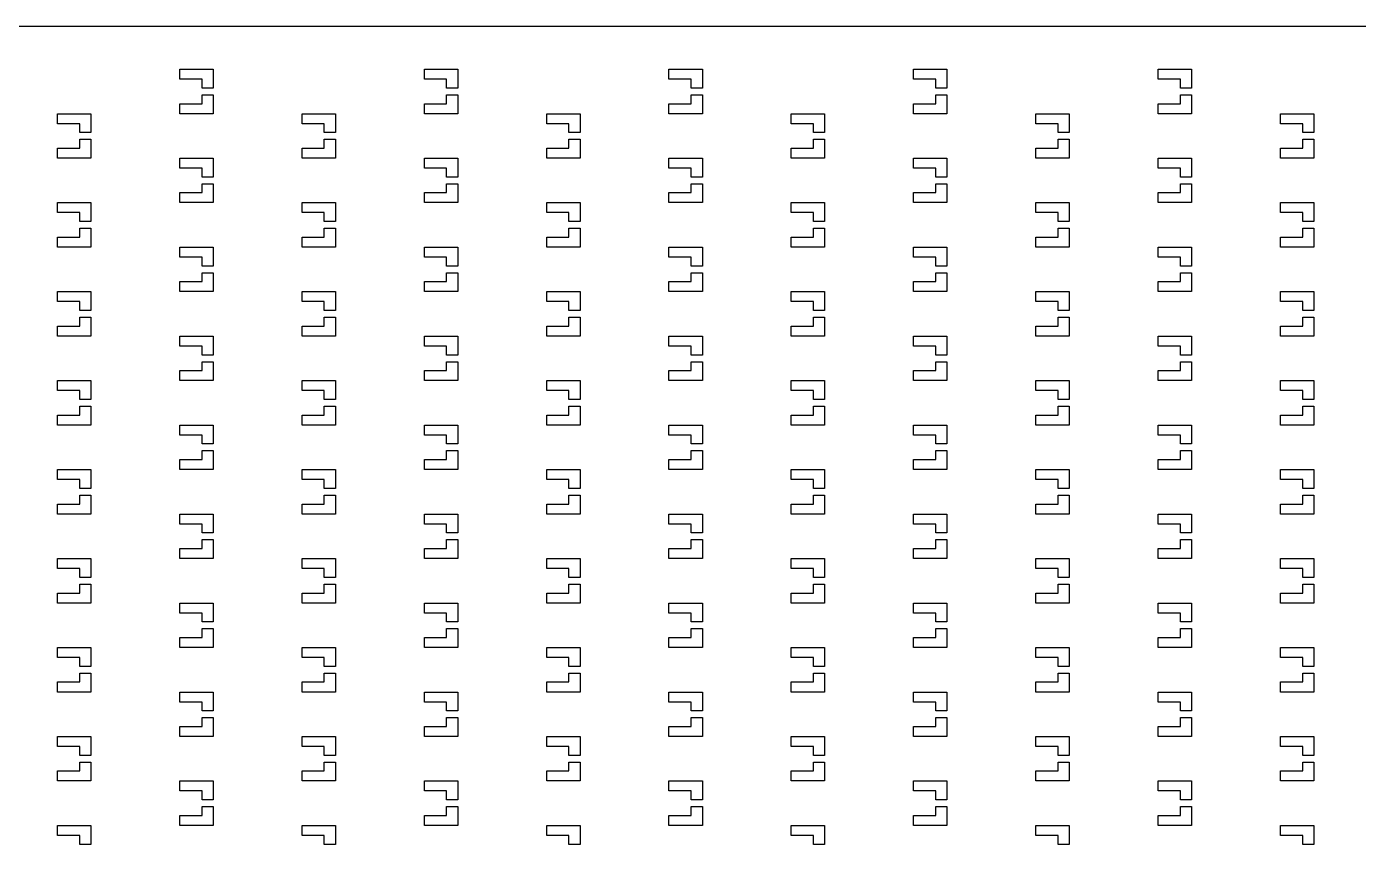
# Model space of a CAD drawing. Header units: millimetres. Extents: x 2102 to 86502, y 1818 to 64568.
# Drawn here: x 26450 to 27049, y 22275 to 22643 of the extents above; entities that cross this region are included whole.
import ezdxf

# ---------------------------------------------------------------- set-up
doc = ezdxf.new("R2010")
doc.units = ezdxf.units.MM
doc.layers.add('Layer-2', color=3, linetype='Continuous')

msp = doc.modelspace()

# ---------------------------------------------------------------- linework, layer by layer
at = {"layer": 'Layer-2'}
for p, q in [((30062.45, 22643.01), (23432.46, 22643.01)), ((26519.29, 22623.88), (26534.29, 22623.88)), ((26519.29, 22619.38), (26519.29, 22623.88)), ((26529.29, 22619.38), (26519.29, 22619.38)), ((26529.29, 22615.38), (26529.29, 22619.38)), ((26534.29, 22623.88), (26534.29, 22615.38)), ((26629.29, 22623.88), (26644.29, 22623.88)), ((26629.29, 22619.38), (26629.29, 22623.88)), ((26639.29, 22619.38), (26629.29, 22619.38)), ((26639.29, 22615.38), (26639.29, 22619.38)), ((26644.29, 22623.88), (26644.29, 22615.38)), ((26739.29, 22623.88), (26754.29, 22623.88)), ((26739.29, 22619.38), (26739.29, 22623.88)), ((26749.29, 22619.38), (26739.29, 22619.38)), ((26749.29, 22615.38), (26749.29, 22619.38)), ((26754.29, 22623.88), (26754.29, 22615.38)), ((26849.29, 22623.88), (26864.29, 22623.88)), ((26849.29, 22619.38), (26849.29, 22623.88)), ((26859.29, 22619.38), (26849.29, 22619.38)), ((26859.29, 22615.38), (26859.29, 22619.38)), ((26864.29, 22623.88), (26864.29, 22615.38)), ((26959.29, 22623.88), (26974.29, 22623.88)), ((26959.29, 22619.38), (26959.29, 22623.88)), ((26969.29, 22619.38), (26959.29, 22619.38)), ((26969.29, 22615.38), (26969.29, 22619.38)), ((26974.29, 22623.88), (26974.29, 22615.38)), ((26534.29, 22615.38), (26529.29, 22615.38)), ((26644.29, 22615.38), (26639.29, 22615.38)), ((26754.29, 22615.38), (26749.29, 22615.38)), ((26864.29, 22615.38), (26859.29, 22615.38)), ((26974.29, 22615.38), (26969.29, 22615.38)), ((26519.29, 22608.38), (26529.29, 22608.38)), ((26519.29, 22603.88), (26519.29, 22608.38)), ((26529.29, 22608.38), (26529.29, 22612.38)), ((26529.29, 22612.38), (26534.29, 22612.38)), ((26534.29, 22612.38), (26534.29, 22603.88)), ((26629.29, 22608.38), (26639.29, 22608.38)), ((26629.29, 22603.88), (26629.29, 22608.38)), ((26639.29, 22608.38), (26639.29, 22612.38)), ((26639.29, 22612.38), (26644.29, 22612.38)), ((26644.29, 22612.38), (26644.29, 22603.88)), ((26739.29, 22608.38), (26749.29, 22608.38)), ((26739.29, 22603.88), (26739.29, 22608.38)), ((26749.29, 22608.38), (26749.29, 22612.38)), ((26749.29, 22612.38), (26754.29, 22612.38)), ((26754.29, 22612.38), (26754.29, 22603.88)), ((26849.29, 22608.38), (26859.29, 22608.38)), ((26849.29, 22603.88), (26849.29, 22608.38)), ((26859.29, 22608.38), (26859.29, 22612.38)), ((26859.29, 22612.38), (26864.29, 22612.38)), ((26864.29, 22612.38), (26864.29, 22603.88)), ((26959.29, 22608.38), (26969.29, 22608.38)), ((26959.29, 22603.88), (26959.29, 22608.38)), ((26969.29, 22608.38), (26969.29, 22612.38)), ((26969.29, 22612.38), (26974.29, 22612.38)), ((26974.29, 22612.38), (26974.29, 22603.88)), ((26464.29, 22603.88), (26479.29, 22603.88)), ((26464.29, 22599.38), (26464.29, 22603.88)), ((26479.29, 22603.88), (26479.29, 22595.38)), ((26534.29, 22603.88), (26519.29, 22603.88)), ((26574.29, 22603.88), (26589.29, 22603.88)), ((26574.29, 22599.38), (26574.29, 22603.88)), ((26589.29, 22603.88), (26589.29, 22595.38)), ((26644.29, 22603.88), (26629.29, 22603.88)), ((26684.29, 22603.88), (26699.29, 22603.88)), ((26684.29, 22599.38), (26684.29, 22603.88)), ((26699.29, 22603.88), (26699.29, 22595.38)), ((26754.29, 22603.88), (26739.29, 22603.88)), ((26794.29, 22603.88), (26809.29, 22603.88)), ((26794.29, 22599.38), (26794.29, 22603.88)), ((26809.29, 22603.88), (26809.29, 22595.38)), ((26864.29, 22603.88), (26849.29, 22603.88)), ((26904.29, 22603.88), (26919.29, 22603.88)), ((26904.29, 22599.38), (26904.29, 22603.88)), ((26919.29, 22603.88), (26919.29, 22595.38)), ((26974.29, 22603.88), (26959.29, 22603.88)), ((27014.29, 22603.88), (27029.29, 22603.88)), ((27014.29, 22599.38), (27014.29, 22603.88)), ((27029.29, 22603.88), (27029.29, 22595.38)), ((26474.29, 22599.38), (26464.29, 22599.38)), ((26474.29, 22595.38), (26474.29, 22599.38)), ((26479.29, 22595.38), (26474.29, 22595.38)), ((26584.29, 22599.38), (26574.29, 22599.38)), ((26584.29, 22595.38), (26584.29, 22599.38)), ((26589.29, 22595.38), (26584.29, 22595.38)), ((26694.29, 22599.38), (26684.29, 22599.38)), ((26694.29, 22595.38), (26694.29, 22599.38)), ((26699.29, 22595.38), (26694.29, 22595.38)), ((26804.29, 22599.38), (26794.29, 22599.38)), ((26804.29, 22595.38), (26804.29, 22599.38)), ((26809.29, 22595.38), (26804.29, 22595.38)), ((26914.29, 22599.38), (26904.29, 22599.38)), ((26914.29, 22595.38), (26914.29, 22599.38)), ((26919.29, 22595.38), (26914.29, 22595.38)), ((27024.29, 22599.38), (27014.29, 22599.38)), ((27024.29, 22595.38), (27024.29, 22599.38)), ((27029.29, 22595.38), (27024.29, 22595.38)), ((26474.29, 22588.38), (26474.29, 22592.38)), ((26474.29, 22592.38), (26479.29, 22592.38)), ((26479.29, 22592.38), (26479.29, 22583.88)), ((26584.29, 22588.38), (26584.29, 22592.38)), ((26584.29, 22592.38), (26589.29, 22592.38)), ((26589.29, 22592.38), (26589.29, 22583.88)), ((26694.29, 22588.38), (26694.29, 22592.38)), ((26694.29, 22592.38), (26699.29, 22592.38)), ((26699.29, 22592.38), (26699.29, 22583.88)), ((26804.29, 22588.38), (26804.29, 22592.38)), ((26804.29, 22592.38), (26809.29, 22592.38)), ((26809.29, 22592.38), (26809.29, 22583.88)), ((26914.29, 22588.38), (26914.29, 22592.38)), ((26914.29, 22592.38), (26919.29, 22592.38)), ((26919.29, 22592.38), (26919.29, 22583.88)), ((27024.29, 22588.38), (27024.29, 22592.38)), ((27024.29, 22592.38), (27029.29, 22592.38)), ((27029.29, 22592.38), (27029.29, 22583.88)), ((26464.29, 22588.38), (26474.29, 22588.38)), ((26464.29, 22583.88), (26464.29, 22588.38)), ((26479.29, 22583.88), (26464.29, 22583.88)), ((26519.29, 22583.88), (26534.29, 22583.88)), ((26519.29, 22579.38), (26519.29, 22583.88)), ((26534.29, 22583.88), (26534.29, 22575.38)), ((26574.29, 22588.38), (26584.29, 22588.38)), ((26574.29, 22583.88), (26574.29, 22588.38)), ((26589.29, 22583.88), (26574.29, 22583.88)), ((26629.29, 22583.88), (26644.29, 22583.88)), ((26629.29, 22579.38), (26629.29, 22583.88)), ((26644.29, 22583.88), (26644.29, 22575.38)), ((26684.29, 22588.38), (26694.29, 22588.38)), ((26684.29, 22583.88), (26684.29, 22588.38)), ((26699.29, 22583.88), (26684.29, 22583.88)), ((26739.29, 22583.88), (26754.29, 22583.88)), ((26739.29, 22579.38), (26739.29, 22583.88)), ((26754.29, 22583.88), (26754.29, 22575.38)), ((26794.29, 22588.38), (26804.29, 22588.38)), ((26794.29, 22583.88), (26794.29, 22588.38)), ((26809.29, 22583.88), (26794.29, 22583.88)), ((26849.29, 22583.88), (26864.29, 22583.88)), ((26849.29, 22579.38), (26849.29, 22583.88)), ((26864.29, 22583.88), (26864.29, 22575.38)), ((26904.29, 22588.38), (26914.29, 22588.38)), ((26904.29, 22583.88), (26904.29, 22588.38)), ((26919.29, 22583.88), (26904.29, 22583.88)), ((26959.29, 22583.88), (26974.29, 22583.88)), ((26959.29, 22579.38), (26959.29, 22583.88)), ((26974.29, 22583.88), (26974.29, 22575.38)), ((27014.29, 22588.38), (27024.29, 22588.38)), ((27014.29, 22583.88), (27014.29, 22588.38)), ((27029.29, 22583.88), (27014.29, 22583.88)), ((26529.29, 22579.38), (26519.29, 22579.38)), ((26529.29, 22575.38), (26529.29, 22579.38)), ((26639.29, 22579.38), (26629.29, 22579.38)), ((26639.29, 22575.38), (26639.29, 22579.38)), ((26749.29, 22579.38), (26739.29, 22579.38)), ((26749.29, 22575.38), (26749.29, 22579.38)), ((26859.29, 22579.38), (26849.29, 22579.38)), ((26859.29, 22575.38), (26859.29, 22579.38)), ((26969.29, 22579.38), (26959.29, 22579.38)), ((26969.29, 22575.38), (26969.29, 22579.38)), ((26534.29, 22575.38), (26529.29, 22575.38)), ((26529.29, 22568.38), (26529.29, 22572.38)), ((26529.29, 22572.38), (26534.29, 22572.38)), ((26534.29, 22572.38), (26534.29, 22563.88)), ((26644.29, 22575.38), (26639.29, 22575.38)), ((26639.29, 22568.38), (26639.29, 22572.38)), ((26639.29, 22572.38), (26644.29, 22572.38)), ((26644.29, 22572.38), (26644.29, 22563.88)), ((26754.29, 22575.38), (26749.29, 22575.38)), ((26749.29, 22568.38), (26749.29, 22572.38)), ((26749.29, 22572.38), (26754.29, 22572.38)), ((26754.29, 22572.38), (26754.29, 22563.88)), ((26864.29, 22575.38), (26859.29, 22575.38)), ((26859.29, 22568.38), (26859.29, 22572.38)), ((26859.29, 22572.38), (26864.29, 22572.38)), ((26864.29, 22572.38), (26864.29, 22563.88)), ((26974.29, 22575.38), (26969.29, 22575.38)), ((26969.29, 22568.38), (26969.29, 22572.38)), ((26969.29, 22572.38), (26974.29, 22572.38)), ((26974.29, 22572.38), (26974.29, 22563.88)), ((26519.29, 22568.38), (26529.29, 22568.38)), ((26519.29, 22563.88), (26519.29, 22568.38)), ((26629.29, 22568.38), (26639.29, 22568.38)), ((26629.29, 22563.88), (26629.29, 22568.38)), ((26739.29, 22568.38), (26749.29, 22568.38)), ((26739.29, 22563.88), (26739.29, 22568.38)), ((26849.29, 22568.38), (26859.29, 22568.38)), ((26849.29, 22563.88), (26849.29, 22568.38)), ((26959.29, 22568.38), (26969.29, 22568.38)), ((26959.29, 22563.88), (26959.29, 22568.38)), ((26464.29, 22563.88), (26479.29, 22563.88)), ((26464.29, 22559.38), (26464.29, 22563.88)), ((26474.29, 22559.38), (26464.29, 22559.38)), ((26474.29, 22555.38), (26474.29, 22559.38)), ((26479.29, 22563.88), (26479.29, 22555.38)), ((26534.29, 22563.88), (26519.29, 22563.88)), ((26574.29, 22563.88), (26589.29, 22563.88)), ((26574.29, 22559.38), (26574.29, 22563.88)), ((26584.29, 22559.38), (26574.29, 22559.38)), ((26584.29, 22555.38), (26584.29, 22559.38)), ((26589.29, 22563.88), (26589.29, 22555.38)), ((26644.29, 22563.88), (26629.29, 22563.88)), ((26684.29, 22563.88), (26699.29, 22563.88)), ((26684.29, 22559.38), (26684.29, 22563.88)), ((26694.29, 22559.38), (26684.29, 22559.38)), ((26694.29, 22555.38), (26694.29, 22559.38)), ((26699.29, 22563.88), (26699.29, 22555.38)), ((26754.29, 22563.88), (26739.29, 22563.88)), ((26794.29, 22563.88), (26809.29, 22563.88)), ((26794.29, 22559.38), (26794.29, 22563.88)), ((26804.29, 22559.38), (26794.29, 22559.38)), ((26804.29, 22555.38), (26804.29, 22559.38)), ((26809.29, 22563.88), (26809.29, 22555.38)), ((26864.29, 22563.88), (26849.29, 22563.88)), ((26904.29, 22563.88), (26919.29, 22563.88)), ((26904.29, 22559.38), (26904.29, 22563.88)), ((26914.29, 22559.38), (26904.29, 22559.38)), ((26914.29, 22555.38), (26914.29, 22559.38)), ((26919.29, 22563.88), (26919.29, 22555.38)), ((26974.29, 22563.88), (26959.29, 22563.88)), ((27014.29, 22563.88), (27029.29, 22563.88)), ((27014.29, 22559.38), (27014.29, 22563.88)), ((27024.29, 22559.38), (27014.29, 22559.38)), ((27024.29, 22555.38), (27024.29, 22559.38)), ((27029.29, 22563.88), (27029.29, 22555.38)), ((26479.29, 22555.38), (26474.29, 22555.38)), ((26589.29, 22555.38), (26584.29, 22555.38)), ((26699.29, 22555.38), (26694.29, 22555.38)), ((26809.29, 22555.38), (26804.29, 22555.38)), ((26919.29, 22555.38), (26914.29, 22555.38)), ((27029.29, 22555.38), (27024.29, 22555.38)), ((26464.29, 22548.38), (26474.29, 22548.38)), ((26464.29, 22543.88), (26464.29, 22548.38)), ((26474.29, 22548.38), (26474.29, 22552.38)), ((26474.29, 22552.38), (26479.29, 22552.38)), ((26479.29, 22552.38), (26479.29, 22543.88)), ((26574.29, 22548.38), (26584.29, 22548.38)), ((26574.29, 22543.88), (26574.29, 22548.38)), ((26584.29, 22548.38), (26584.29, 22552.38)), ((26584.29, 22552.38), (26589.29, 22552.38)), ((26589.29, 22552.38), (26589.29, 22543.88)), ((26684.29, 22548.38), (26694.29, 22548.38)), ((26684.29, 22543.88), (26684.29, 22548.38)), ((26694.29, 22548.38), (26694.29, 22552.38)), ((26694.29, 22552.38), (26699.29, 22552.38)), ((26699.29, 22552.38), (26699.29, 22543.88)), ((26794.29, 22548.38), (26804.29, 22548.38)), ((26794.29, 22543.88), (26794.29, 22548.38)), ((26804.29, 22548.38), (26804.29, 22552.38)), ((26804.29, 22552.38), (26809.29, 22552.38)), ((26809.29, 22552.38), (26809.29, 22543.88)), ((26904.29, 22548.38), (26914.29, 22548.38)), ((26904.29, 22543.88), (26904.29, 22548.38)), ((26914.29, 22548.38), (26914.29, 22552.38)), ((26914.29, 22552.38), (26919.29, 22552.38)), ((26919.29, 22552.38), (26919.29, 22543.88)), ((27014.29, 22548.38), (27024.29, 22548.38)), ((27014.29, 22543.88), (27014.29, 22548.38)), ((27024.29, 22548.38), (27024.29, 22552.38)), ((27024.29, 22552.38), (27029.29, 22552.38)), ((27029.29, 22552.38), (27029.29, 22543.88)), ((26479.29, 22543.88), (26464.29, 22543.88)), ((26519.29, 22543.88), (26534.29, 22543.88)), ((26519.29, 22539.38), (26519.29, 22543.88)), ((26534.29, 22543.88), (26534.29, 22535.38)), ((26589.29, 22543.88), (26574.29, 22543.88)), ((26629.29, 22543.88), (26644.29, 22543.88)), ((26629.29, 22539.38), (26629.29, 22543.88)), ((26644.29, 22543.88), (26644.29, 22535.38)), ((26699.29, 22543.88), (26684.29, 22543.88)), ((26739.29, 22543.88), (26754.29, 22543.88)), ((26739.29, 22539.38), (26739.29, 22543.88)), ((26754.29, 22543.88), (26754.29, 22535.38)), ((26809.29, 22543.88), (26794.29, 22543.88)), ((26849.29, 22543.88), (26864.29, 22543.88)), ((26849.29, 22539.38), (26849.29, 22543.88)), ((26864.29, 22543.88), (26864.29, 22535.38)), ((26919.29, 22543.88), (26904.29, 22543.88)), ((26959.29, 22543.88), (26974.29, 22543.88)), ((26959.29, 22539.38), (26959.29, 22543.88)), ((26974.29, 22543.88), (26974.29, 22535.38)), ((27029.29, 22543.88), (27014.29, 22543.88)), ((26529.29, 22539.38), (26519.29, 22539.38)), ((26529.29, 22535.38), (26529.29, 22539.38)), ((26534.29, 22535.38), (26529.29, 22535.38)), ((26639.29, 22539.38), (26629.29, 22539.38)), ((26639.29, 22535.38), (26639.29, 22539.38)), ((26644.29, 22535.38), (26639.29, 22535.38)), ((26749.29, 22539.38), (26739.29, 22539.38)), ((26749.29, 22535.38), (26749.29, 22539.38)), ((26754.29, 22535.38), (26749.29, 22535.38)), ((26859.29, 22539.38), (26849.29, 22539.38)), ((26859.29, 22535.38), (26859.29, 22539.38)), ((26864.29, 22535.38), (26859.29, 22535.38)), ((26969.29, 22539.38), (26959.29, 22539.38)), ((26969.29, 22535.38), (26969.29, 22539.38)), ((26974.29, 22535.38), (26969.29, 22535.38)), ((26529.29, 22528.38), (26529.29, 22532.38)), ((26529.29, 22532.38), (26534.29, 22532.38)), ((26534.29, 22532.38), (26534.29, 22523.88)), ((26639.29, 22528.38), (26639.29, 22532.38)), ((26639.29, 22532.38), (26644.29, 22532.38)), ((26644.29, 22532.38), (26644.29, 22523.88)), ((26749.29, 22528.38), (26749.29, 22532.38)), ((26749.29, 22532.38), (26754.29, 22532.38)), ((26754.29, 22532.38), (26754.29, 22523.88)), ((26859.29, 22528.38), (26859.29, 22532.38)), ((26859.29, 22532.38), (26864.29, 22532.38)), ((26864.29, 22532.38), (26864.29, 22523.88)), ((26969.29, 22528.38), (26969.29, 22532.38)), ((26969.29, 22532.38), (26974.29, 22532.38)), ((26974.29, 22532.38), (26974.29, 22523.88)), ((26464.29, 22523.88), (26479.29, 22523.88)), ((26464.29, 22519.38), (26464.29, 22523.88)), ((26479.29, 22523.88), (26479.29, 22515.38)), ((26519.29, 22528.38), (26529.29, 22528.38)), ((26519.29, 22523.88), (26519.29, 22528.38)), ((26534.29, 22523.88), (26519.29, 22523.88)), ((26574.29, 22523.88), (26589.29, 22523.88)), ((26574.29, 22519.38), (26574.29, 22523.88)), ((26589.29, 22523.88), (26589.29, 22515.38)), ((26629.29, 22528.38), (26639.29, 22528.38)), ((26629.29, 22523.88), (26629.29, 22528.38)), ((26644.29, 22523.88), (26629.29, 22523.88)), ((26684.29, 22523.88), (26699.29, 22523.88)), ((26684.29, 22519.38), (26684.29, 22523.88)), ((26699.29, 22523.88), (26699.29, 22515.38)), ((26739.29, 22528.38), (26749.29, 22528.38)), ((26739.29, 22523.88), (26739.29, 22528.38)), ((26754.29, 22523.88), (26739.29, 22523.88)), ((26794.29, 22523.88), (26809.29, 22523.88)), ((26794.29, 22519.38), (26794.29, 22523.88)), ((26809.29, 22523.88), (26809.29, 22515.38)), ((26849.29, 22528.38), (26859.29, 22528.38)), ((26849.29, 22523.88), (26849.29, 22528.38)), ((26864.29, 22523.88), (26849.29, 22523.88)), ((26904.29, 22523.88), (26919.29, 22523.88)), ((26904.29, 22519.38), (26904.29, 22523.88)), ((26919.29, 22523.88), (26919.29, 22515.38)), ((26959.29, 22528.38), (26969.29, 22528.38)), ((26959.29, 22523.88), (26959.29, 22528.38)), ((26974.29, 22523.88), (26959.29, 22523.88)), ((27014.29, 22523.88), (27029.29, 22523.88)), ((27014.29, 22519.38), (27014.29, 22523.88)), ((27029.29, 22523.88), (27029.29, 22515.38)), ((26474.29, 22519.38), (26464.29, 22519.38)), ((26474.29, 22515.38), (26474.29, 22519.38)), ((26584.29, 22519.38), (26574.29, 22519.38)), ((26584.29, 22515.38), (26584.29, 22519.38)), ((26694.29, 22519.38), (26684.29, 22519.38)), ((26694.29, 22515.38), (26694.29, 22519.38)), ((26804.29, 22519.38), (26794.29, 22519.38)), ((26804.29, 22515.38), (26804.29, 22519.38)), ((26914.29, 22519.38), (26904.29, 22519.38)), ((26914.29, 22515.38), (26914.29, 22519.38)), ((27024.29, 22519.38), (27014.29, 22519.38)), ((27024.29, 22515.38), (27024.29, 22519.38)), ((26479.29, 22515.38), (26474.29, 22515.38)), ((26474.29, 22508.38), (26474.29, 22512.38)), ((26474.29, 22512.38), (26479.29, 22512.38)), ((26479.29, 22512.38), (26479.29, 22503.88)), ((26589.29, 22515.38), (26584.29, 22515.38)), ((26584.29, 22508.38), (26584.29, 22512.38)), ((26584.29, 22512.38), (26589.29, 22512.38)), ((26589.29, 22512.38), (26589.29, 22503.88)), ((26699.29, 22515.38), (26694.29, 22515.38)), ((26694.29, 22508.38), (26694.29, 22512.38)), ((26694.29, 22512.38), (26699.29, 22512.38)), ((26699.29, 22512.38), (26699.29, 22503.88)), ((26809.29, 22515.38), (26804.29, 22515.38)), ((26804.29, 22508.38), (26804.29, 22512.38)), ((26804.29, 22512.38), (26809.29, 22512.38)), ((26809.29, 22512.38), (26809.29, 22503.88)), ((26919.29, 22515.38), (26914.29, 22515.38)), ((26914.29, 22508.38), (26914.29, 22512.38)), ((26914.29, 22512.38), (26919.29, 22512.38)), ((26919.29, 22512.38), (26919.29, 22503.88)), ((27029.29, 22515.38), (27024.29, 22515.38)), ((27024.29, 22508.38), (27024.29, 22512.38)), ((27024.29, 22512.38), (27029.29, 22512.38)), ((27029.29, 22512.38), (27029.29, 22503.88)), ((26464.29, 22508.38), (26474.29, 22508.38)), ((26464.29, 22503.88), (26464.29, 22508.38)), ((26574.29, 22508.38), (26584.29, 22508.38)), ((26574.29, 22503.88), (26574.29, 22508.38)), ((26684.29, 22508.38), (26694.29, 22508.38)), ((26684.29, 22503.88), (26684.29, 22508.38)), ((26794.29, 22508.38), (26804.29, 22508.38)), ((26794.29, 22503.88), (26794.29, 22508.38)), ((26904.29, 22508.38), (26914.29, 22508.38)), ((26904.29, 22503.88), (26904.29, 22508.38)), ((27014.29, 22508.38), (27024.29, 22508.38)), ((27014.29, 22503.88), (27014.29, 22508.38)), ((26479.29, 22503.88), (26464.29, 22503.88)), ((26519.29, 22503.88), (26534.29, 22503.88)), ((26519.29, 22499.38), (26519.29, 22503.88)), ((26529.29, 22499.38), (26519.29, 22499.38)), ((26529.29, 22495.38), (26529.29, 22499.38)), ((26534.29, 22503.88), (26534.29, 22495.38)), ((26589.29, 22503.88), (26574.29, 22503.88)), ((26629.29, 22503.88), (26644.29, 22503.88)), ((26629.29, 22499.38), (26629.29, 22503.88)), ((26639.29, 22499.38), (26629.29, 22499.38)), ((26639.29, 22495.38), (26639.29, 22499.38)), ((26644.29, 22503.88), (26644.29, 22495.38)), ((26699.29, 22503.88), (26684.29, 22503.88)), ((26739.29, 22503.88), (26754.29, 22503.88)), ((26739.29, 22499.38), (26739.29, 22503.88)), ((26749.29, 22499.38), (26739.29, 22499.38)), ((26749.29, 22495.38), (26749.29, 22499.38)), ((26754.29, 22503.88), (26754.29, 22495.38)), ((26809.29, 22503.88), (26794.29, 22503.88)), ((26849.29, 22503.88), (26864.29, 22503.88)), ((26849.29, 22499.38), (26849.29, 22503.88)), ((26859.29, 22499.38), (26849.29, 22499.38)), ((26859.29, 22495.38), (26859.29, 22499.38)), ((26864.29, 22503.88), (26864.29, 22495.38)), ((26919.29, 22503.88), (26904.29, 22503.88)), ((26959.29, 22503.88), (26974.29, 22503.88)), ((26959.29, 22499.38), (26959.29, 22503.88)), ((26969.29, 22499.38), (26959.29, 22499.38)), ((26969.29, 22495.38), (26969.29, 22499.38)), ((26974.29, 22503.88), (26974.29, 22495.38)), ((27029.29, 22503.88), (27014.29, 22503.88)), ((26534.29, 22495.38), (26529.29, 22495.38)), ((26644.29, 22495.38), (26639.29, 22495.38)), ((26754.29, 22495.38), (26749.29, 22495.38)), ((26864.29, 22495.38), (26859.29, 22495.38)), ((26974.29, 22495.38), (26969.29, 22495.38)), ((26519.29, 22488.38), (26529.29, 22488.38)), ((26519.29, 22483.88), (26519.29, 22488.38)), ((26529.29, 22488.38), (26529.29, 22492.38)), ((26529.29, 22492.38), (26534.29, 22492.38)), ((26534.29, 22492.38), (26534.29, 22483.88)), ((26629.29, 22488.38), (26639.29, 22488.38)), ((26629.29, 22483.88), (26629.29, 22488.38)), ((26639.29, 22488.38), (26639.29, 22492.38)), ((26639.29, 22492.38), (26644.29, 22492.38)), ((26644.29, 22492.38), (26644.29, 22483.88)), ((26739.29, 22488.38), (26749.29, 22488.38)), ((26739.29, 22483.88), (26739.29, 22488.38)), ((26749.29, 22488.38), (26749.29, 22492.38)), ((26749.29, 22492.38), (26754.29, 22492.38)), ((26754.29, 22492.38), (26754.29, 22483.88)), ((26849.29, 22488.38), (26859.29, 22488.38)), ((26849.29, 22483.88), (26849.29, 22488.38)), ((26859.29, 22488.38), (26859.29, 22492.38)), ((26859.29, 22492.38), (26864.29, 22492.38)), ((26864.29, 22492.38), (26864.29, 22483.88)), ((26959.29, 22488.38), (26969.29, 22488.38)), ((26959.29, 22483.88), (26959.29, 22488.38)), ((26969.29, 22488.38), (26969.29, 22492.38)), ((26969.29, 22492.38), (26974.29, 22492.38)), ((26974.29, 22492.38), (26974.29, 22483.88)), ((26464.29, 22483.88), (26479.29, 22483.88)), ((26464.29, 22479.38), (26464.29, 22483.88)), ((26479.29, 22483.88), (26479.29, 22475.38)), ((26534.29, 22483.88), (26519.29, 22483.88)), ((26574.29, 22483.88), (26589.29, 22483.88)), ((26574.29, 22479.38), (26574.29, 22483.88)), ((26589.29, 22483.88), (26589.29, 22475.38)), ((26644.29, 22483.88), (26629.29, 22483.88)), ((26684.29, 22483.88), (26699.29, 22483.88)), ((26684.29, 22479.38), (26684.29, 22483.88)), ((26699.29, 22483.88), (26699.29, 22475.38)), ((26754.29, 22483.88), (26739.29, 22483.88)), ((26794.29, 22483.88), (26809.29, 22483.88)), ((26794.29, 22479.38), (26794.29, 22483.88)), ((26809.29, 22483.88), (26809.29, 22475.38)), ((26864.29, 22483.88), (26849.29, 22483.88)), ((26904.29, 22483.88), (26919.29, 22483.88)), ((26904.29, 22479.38), (26904.29, 22483.88)), ((26919.29, 22483.88), (26919.29, 22475.38)), ((26974.29, 22483.88), (26959.29, 22483.88)), ((27014.29, 22483.88), (27029.29, 22483.88)), ((27014.29, 22479.38), (27014.29, 22483.88)), ((27029.29, 22483.88), (27029.29, 22475.38)), ((26474.29, 22479.38), (26464.29, 22479.38)), ((26474.29, 22475.38), (26474.29, 22479.38)), ((26584.29, 22479.38), (26574.29, 22479.38)), ((26584.29, 22475.38), (26584.29, 22479.38)), ((26694.29, 22479.38), (26684.29, 22479.38)), ((26694.29, 22475.38), (26694.29, 22479.38)), ((26804.29, 22479.38), (26794.29, 22479.38)), ((26804.29, 22475.38), (26804.29, 22479.38)), ((26914.29, 22479.38), (26904.29, 22479.38)), ((26914.29, 22475.38), (26914.29, 22479.38)), ((27024.29, 22479.38), (27014.29, 22479.38)), ((27024.29, 22475.38), (27024.29, 22479.38)), ((26479.29, 22475.38), (26474.29, 22475.38)), ((26474.29, 22468.38), (26474.29, 22472.38)), ((26474.29, 22472.38), (26479.29, 22472.38)), ((26479.29, 22472.38), (26479.29, 22463.88)), ((26589.29, 22475.38), (26584.29, 22475.38)), ((26584.29, 22468.38), (26584.29, 22472.38)), ((26584.29, 22472.38), (26589.29, 22472.38)), ((26589.29, 22472.38), (26589.29, 22463.88)), ((26699.29, 22475.38), (26694.29, 22475.38)), ((26694.29, 22468.38), (26694.29, 22472.38)), ((26694.29, 22472.38), (26699.29, 22472.38)), ((26699.29, 22472.38), (26699.29, 22463.88)), ((26809.29, 22475.38), (26804.29, 22475.38)), ((26804.29, 22468.38), (26804.29, 22472.38)), ((26804.29, 22472.38), (26809.29, 22472.38)), ((26809.29, 22472.38), (26809.29, 22463.88)), ((26919.29, 22475.38), (26914.29, 22475.38)), ((26914.29, 22468.38), (26914.29, 22472.38)), ((26914.29, 22472.38), (26919.29, 22472.38)), ((26919.29, 22472.38), (26919.29, 22463.88)), ((27029.29, 22475.38), (27024.29, 22475.38)), ((27024.29, 22468.38), (27024.29, 22472.38)), ((27024.29, 22472.38), (27029.29, 22472.38)), ((27029.29, 22472.38), (27029.29, 22463.88)), ((26464.29, 22468.38), (26474.29, 22468.38)), ((26464.29, 22463.88), (26464.29, 22468.38)), ((26479.29, 22463.88), (26464.29, 22463.88)), ((26519.29, 22463.88), (26534.29, 22463.88)), ((26519.29, 22459.38), (26519.29, 22463.88)), ((26534.29, 22463.88), (26534.29, 22455.38)), ((26574.29, 22468.38), (26584.29, 22468.38)), ((26574.29, 22463.88), (26574.29, 22468.38)), ((26589.29, 22463.88), (26574.29, 22463.88)), ((26629.29, 22463.88), (26644.29, 22463.88)), ((26629.29, 22459.38), (26629.29, 22463.88)), ((26644.29, 22463.88), (26644.29, 22455.38)), ((26684.29, 22468.38), (26694.29, 22468.38)), ((26684.29, 22463.88), (26684.29, 22468.38)), ((26699.29, 22463.88), (26684.29, 22463.88)), ((26739.29, 22463.88), (26754.29, 22463.88)), ((26739.29, 22459.38), (26739.29, 22463.88)), ((26754.29, 22463.88), (26754.29, 22455.38)), ((26794.29, 22468.38), (26804.29, 22468.38)), ((26794.29, 22463.88), (26794.29, 22468.38)), ((26809.29, 22463.88), (26794.29, 22463.88)), ((26849.29, 22463.88), (26864.29, 22463.88)), ((26849.29, 22459.38), (26849.29, 22463.88)), ((26864.29, 22463.88), (26864.29, 22455.38)), ((26904.29, 22468.38), (26914.29, 22468.38)), ((26904.29, 22463.88), (26904.29, 22468.38)), ((26919.29, 22463.88), (26904.29, 22463.88)), ((26959.29, 22463.88), (26974.29, 22463.88)), ((26959.29, 22459.38), (26959.29, 22463.88)), ((26974.29, 22463.88), (26974.29, 22455.38)), ((27014.29, 22468.38), (27024.29, 22468.38)), ((27014.29, 22463.88), (27014.29, 22468.38)), ((27029.29, 22463.88), (27014.29, 22463.88)), ((26529.29, 22459.38), (26519.29, 22459.38)), ((26529.29, 22455.38), (26529.29, 22459.38)), ((26639.29, 22459.38), (26629.29, 22459.38)), ((26639.29, 22455.38), (26639.29, 22459.38)), ((26749.29, 22459.38), (26739.29, 22459.38)), ((26749.29, 22455.38), (26749.29, 22459.38)), ((26859.29, 22459.38), (26849.29, 22459.38)), ((26859.29, 22455.38), (26859.29, 22459.38)), ((26969.29, 22459.38), (26959.29, 22459.38)), ((26969.29, 22455.38), (26969.29, 22459.38)), ((26534.29, 22455.38), (26529.29, 22455.38)), ((26529.29, 22448.38), (26529.29, 22452.38)), ((26529.29, 22452.38), (26534.29, 22452.38)), ((26534.29, 22452.38), (26534.29, 22443.88)), ((26644.29, 22455.38), (26639.29, 22455.38)), ((26639.29, 22448.38), (26639.29, 22452.38)), ((26639.29, 22452.38), (26644.29, 22452.38)), ((26644.29, 22452.38), (26644.29, 22443.88)), ((26754.29, 22455.38), (26749.29, 22455.38)), ((26749.29, 22448.38), (26749.29, 22452.38)), ((26749.29, 22452.38), (26754.29, 22452.38)), ((26754.29, 22452.38), (26754.29, 22443.88)), ((26864.29, 22455.38), (26859.29, 22455.38)), ((26859.29, 22448.38), (26859.29, 22452.38)), ((26859.29, 22452.38), (26864.29, 22452.38)), ((26864.29, 22452.38), (26864.29, 22443.88)), ((26974.29, 22455.38), (26969.29, 22455.38)), ((26969.29, 22448.38), (26969.29, 22452.38)), ((26969.29, 22452.38), (26974.29, 22452.38)), ((26974.29, 22452.38), (26974.29, 22443.88)), ((26519.29, 22448.38), (26529.29, 22448.38)), ((26519.29, 22443.88), (26519.29, 22448.38)), ((26629.29, 22448.38), (26639.29, 22448.38)), ((26629.29, 22443.88), (26629.29, 22448.38)), ((26739.29, 22448.38), (26749.29, 22448.38)), ((26739.29, 22443.88), (26739.29, 22448.38)), ((26849.29, 22448.38), (26859.29, 22448.38)), ((26849.29, 22443.88), (26849.29, 22448.38)), ((26959.29, 22448.38), (26969.29, 22448.38)), ((26959.29, 22443.88), (26959.29, 22448.38)), ((26464.29, 22443.88), (26479.29, 22443.88)), ((26464.29, 22439.38), (26464.29, 22443.88)), ((26479.29, 22443.88), (26479.29, 22435.38)), ((26534.29, 22443.88), (26519.29, 22443.88)), ((26574.29, 22443.88), (26589.29, 22443.88)), ((26574.29, 22439.38), (26574.29, 22443.88)), ((26589.29, 22443.88), (26589.29, 22435.38)), ((26644.29, 22443.88), (26629.29, 22443.88)), ((26684.29, 22443.88), (26699.29, 22443.88)), ((26684.29, 22439.38), (26684.29, 22443.88)), ((26699.29, 22443.88), (26699.29, 22435.38)), ((26754.29, 22443.88), (26739.29, 22443.88)), ((26794.29, 22443.88), (26809.29, 22443.88)), ((26794.29, 22439.38), (26794.29, 22443.88)), ((26809.29, 22443.88), (26809.29, 22435.38)), ((26864.29, 22443.88), (26849.29, 22443.88)), ((26904.29, 22443.88), (26919.29, 22443.88)), ((26904.29, 22439.38), (26904.29, 22443.88)), ((26919.29, 22443.88), (26919.29, 22435.38)), ((26974.29, 22443.88), (26959.29, 22443.88)), ((27014.29, 22443.88), (27029.29, 22443.88)), ((27014.29, 22439.38), (27014.29, 22443.88)), ((27029.29, 22443.88), (27029.29, 22435.38)), ((26474.29, 22439.38), (26464.29, 22439.38)), ((26474.29, 22435.38), (26474.29, 22439.38)), ((26479.29, 22435.38), (26474.29, 22435.38)), ((26584.29, 22439.38), (26574.29, 22439.38)), ((26584.29, 22435.38), (26584.29, 22439.38)), ((26589.29, 22435.38), (26584.29, 22435.38)), ((26694.29, 22439.38), (26684.29, 22439.38)), ((26694.29, 22435.38), (26694.29, 22439.38)), ((26699.29, 22435.38), (26694.29, 22435.38)), ((26804.29, 22439.38), (26794.29, 22439.38)), ((26804.29, 22435.38), (26804.29, 22439.38)), ((26809.29, 22435.38), (26804.29, 22435.38)), ((26914.29, 22439.38), (26904.29, 22439.38)), ((26914.29, 22435.38), (26914.29, 22439.38)), ((26919.29, 22435.38), (26914.29, 22435.38)), ((27024.29, 22439.38), (27014.29, 22439.38)), ((27024.29, 22435.38), (27024.29, 22439.38)), ((27029.29, 22435.38), (27024.29, 22435.38)), ((26464.29, 22428.38), (26474.29, 22428.38)), ((26464.29, 22423.88), (26464.29, 22428.38)), ((26474.29, 22428.38), (26474.29, 22432.38)), ((26474.29, 22432.38), (26479.29, 22432.38)), ((26479.29, 22432.38), (26479.29, 22423.88)), ((26574.29, 22428.38), (26584.29, 22428.38)), ((26574.29, 22423.88), (26574.29, 22428.38)), ((26584.29, 22428.38), (26584.29, 22432.38)), ((26584.29, 22432.38), (26589.29, 22432.38)), ((26589.29, 22432.38), (26589.29, 22423.88)), ((26684.29, 22428.38), (26694.29, 22428.38)), ((26684.29, 22423.88), (26684.29, 22428.38)), ((26694.29, 22428.38), (26694.29, 22432.38)), ((26694.29, 22432.38), (26699.29, 22432.38)), ((26699.29, 22432.38), (26699.29, 22423.88)), ((26794.29, 22428.38), (26804.29, 22428.38)), ((26794.29, 22423.88), (26794.29, 22428.38)), ((26804.29, 22428.38), (26804.29, 22432.38)), ((26804.29, 22432.38), (26809.29, 22432.38)), ((26809.29, 22432.38), (26809.29, 22423.88)), ((26904.29, 22428.38), (26914.29, 22428.38)), ((26904.29, 22423.88), (26904.29, 22428.38)), ((26914.29, 22428.38), (26914.29, 22432.38)), ((26914.29, 22432.38), (26919.29, 22432.38)), ((26919.29, 22432.38), (26919.29, 22423.88)), ((27014.29, 22428.38), (27024.29, 22428.38)), ((27014.29, 22423.88), (27014.29, 22428.38)), ((27024.29, 22428.38), (27024.29, 22432.38)), ((27024.29, 22432.38), (27029.29, 22432.38)), ((27029.29, 22432.38), (27029.29, 22423.88)), ((26479.29, 22423.88), (26464.29, 22423.88)), ((26519.29, 22423.88), (26534.29, 22423.88)), ((26519.29, 22419.38), (26519.29, 22423.88)), ((26534.29, 22423.88), (26534.29, 22415.38)), ((26589.29, 22423.88), (26574.29, 22423.88)), ((26629.29, 22423.88), (26644.29, 22423.88)), ((26629.29, 22419.38), (26629.29, 22423.88)), ((26644.29, 22423.88), (26644.29, 22415.38)), ((26699.29, 22423.88), (26684.29, 22423.88)), ((26739.29, 22423.88), (26754.29, 22423.88)), ((26739.29, 22419.38), (26739.29, 22423.88)), ((26754.29, 22423.88), (26754.29, 22415.38)), ((26809.29, 22423.88), (26794.29, 22423.88)), ((26849.29, 22423.88), (26864.29, 22423.88)), ((26849.29, 22419.38), (26849.29, 22423.88)), ((26864.29, 22423.88), (26864.29, 22415.38)), ((26919.29, 22423.88), (26904.29, 22423.88)), ((26959.29, 22423.88), (26974.29, 22423.88)), ((26959.29, 22419.38), (26959.29, 22423.88)), ((26974.29, 22423.88), (26974.29, 22415.38)), ((27029.29, 22423.88), (27014.29, 22423.88)), ((26529.29, 22419.38), (26519.29, 22419.38)), ((26529.29, 22415.38), (26529.29, 22419.38)), ((26639.29, 22419.38), (26629.29, 22419.38)), ((26639.29, 22415.38), (26639.29, 22419.38)), ((26749.29, 22419.38), (26739.29, 22419.38)), ((26749.29, 22415.38), (26749.29, 22419.38)), ((26859.29, 22419.38), (26849.29, 22419.38)), ((26859.29, 22415.38), (26859.29, 22419.38)), ((26969.29, 22419.38), (26959.29, 22419.38)), ((26969.29, 22415.38), (26969.29, 22419.38)), ((26534.29, 22415.38), (26529.29, 22415.38)), ((26529.29, 22408.38), (26529.29, 22412.38)), ((26529.29, 22412.38), (26534.29, 22412.38)), ((26534.29, 22412.38), (26534.29, 22403.88)), ((26644.29, 22415.38), (26639.29, 22415.38)), ((26639.29, 22408.38), (26639.29, 22412.38)), ((26639.29, 22412.38), (26644.29, 22412.38)), ((26644.29, 22412.38), (26644.29, 22403.88)), ((26754.29, 22415.38), (26749.29, 22415.38)), ((26749.29, 22408.38), (26749.29, 22412.38)), ((26749.29, 22412.38), (26754.29, 22412.38)), ((26754.29, 22412.38), (26754.29, 22403.88)), ((26864.29, 22415.38), (26859.29, 22415.38)), ((26859.29, 22408.38), (26859.29, 22412.38)), ((26859.29, 22412.38), (26864.29, 22412.38)), ((26864.29, 22412.38), (26864.29, 22403.88)), ((26974.29, 22415.38), (26969.29, 22415.38)), ((26969.29, 22408.38), (26969.29, 22412.38)), ((26969.29, 22412.38), (26974.29, 22412.38)), ((26974.29, 22412.38), (26974.29, 22403.88)), ((26464.29, 22403.88), (26479.29, 22403.88)), ((26464.29, 22399.38), (26464.29, 22403.88)), ((26479.29, 22403.88), (26479.29, 22395.38)), ((26519.29, 22408.38), (26529.29, 22408.38)), ((26519.29, 22403.88), (26519.29, 22408.38)), ((26534.29, 22403.88), (26519.29, 22403.88)), ((26574.29, 22403.88), (26589.29, 22403.88)), ((26574.29, 22399.38), (26574.29, 22403.88)), ((26589.29, 22403.88), (26589.29, 22395.38)), ((26629.29, 22408.38), (26639.29, 22408.38)), ((26629.29, 22403.88), (26629.29, 22408.38)), ((26644.29, 22403.88), (26629.29, 22403.88)), ((26684.29, 22403.88), (26699.29, 22403.88)), ((26684.29, 22399.38), (26684.29, 22403.88)), ((26699.29, 22403.88), (26699.29, 22395.38)), ((26739.29, 22408.38), (26749.29, 22408.38)), ((26739.29, 22403.88), (26739.29, 22408.38)), ((26754.29, 22403.88), (26739.29, 22403.88)), ((26794.29, 22403.88), (26809.29, 22403.88)), ((26794.29, 22399.38), (26794.29, 22403.88)), ((26809.29, 22403.88), (26809.29, 22395.38)), ((26849.29, 22408.38), (26859.29, 22408.38)), ((26849.29, 22403.88), (26849.29, 22408.38)), ((26864.29, 22403.88), (26849.29, 22403.88)), ((26904.29, 22403.88), (26919.29, 22403.88)), ((26904.29, 22399.38), (26904.29, 22403.88)), ((26919.29, 22403.88), (26919.29, 22395.38)), ((26959.29, 22408.38), (26969.29, 22408.38)), ((26959.29, 22403.88), (26959.29, 22408.38)), ((26974.29, 22403.88), (26959.29, 22403.88)), ((27014.29, 22403.88), (27029.29, 22403.88)), ((27014.29, 22399.38), (27014.29, 22403.88)), ((27029.29, 22403.88), (27029.29, 22395.38)), ((26474.29, 22399.38), (26464.29, 22399.38)), ((26474.29, 22395.38), (26474.29, 22399.38)), ((26584.29, 22399.38), (26574.29, 22399.38)), ((26584.29, 22395.38), (26584.29, 22399.38)), ((26694.29, 22399.38), (26684.29, 22399.38)), ((26694.29, 22395.38), (26694.29, 22399.38)), ((26804.29, 22399.38), (26794.29, 22399.38)), ((26804.29, 22395.38), (26804.29, 22399.38)), ((26914.29, 22399.38), (26904.29, 22399.38)), ((26914.29, 22395.38), (26914.29, 22399.38)), ((27024.29, 22399.38), (27014.29, 22399.38)), ((27024.29, 22395.38), (27024.29, 22399.38)), ((26479.29, 22395.38), (26474.29, 22395.38)), ((26474.29, 22388.38), (26474.29, 22392.38)), ((26474.29, 22392.38), (26479.29, 22392.38)), ((26479.29, 22392.38), (26479.29, 22383.88)), ((26589.29, 22395.38), (26584.29, 22395.38)), ((26584.29, 22388.38), (26584.29, 22392.38)), ((26584.29, 22392.38), (26589.29, 22392.38)), ((26589.29, 22392.38), (26589.29, 22383.88)), ((26699.29, 22395.38), (26694.29, 22395.38)), ((26694.29, 22388.38), (26694.29, 22392.38)), ((26694.29, 22392.38), (26699.29, 22392.38)), ((26699.29, 22392.38), (26699.29, 22383.88)), ((26809.29, 22395.38), (26804.29, 22395.38)), ((26804.29, 22388.38), (26804.29, 22392.38)), ((26804.29, 22392.38), (26809.29, 22392.38)), ((26809.29, 22392.38), (26809.29, 22383.88)), ((26919.29, 22395.38), (26914.29, 22395.38)), ((26914.29, 22388.38), (26914.29, 22392.38)), ((26914.29, 22392.38), (26919.29, 22392.38)), ((26919.29, 22392.38), (26919.29, 22383.88)), ((27029.29, 22395.38), (27024.29, 22395.38)), ((27024.29, 22388.38), (27024.29, 22392.38)), ((27024.29, 22392.38), (27029.29, 22392.38)), ((27029.29, 22392.38), (27029.29, 22383.88)), ((26464.29, 22388.38), (26474.29, 22388.38)), ((26464.29, 22383.88), (26464.29, 22388.38)), ((26574.29, 22388.38), (26584.29, 22388.38)), ((26574.29, 22383.88), (26574.29, 22388.38)), ((26684.29, 22388.38), (26694.29, 22388.38)), ((26684.29, 22383.88), (26684.29, 22388.38)), ((26794.29, 22388.38), (26804.29, 22388.38)), ((26794.29, 22383.88), (26794.29, 22388.38)), ((26904.29, 22388.38), (26914.29, 22388.38)), ((26904.29, 22383.88), (26904.29, 22388.38)), ((27014.29, 22388.38), (27024.29, 22388.38)), ((27014.29, 22383.88), (27014.29, 22388.38)), ((26479.29, 22383.88), (26464.29, 22383.88)), ((26519.29, 22383.88), (26534.29, 22383.88)), ((26519.29, 22379.38), (26519.29, 22383.88)), ((26534.29, 22383.88), (26534.29, 22375.38)), ((26589.29, 22383.88), (26574.29, 22383.88)), ((26629.29, 22383.88), (26644.29, 22383.88)), ((26629.29, 22379.38), (26629.29, 22383.88)), ((26644.29, 22383.88), (26644.29, 22375.38)), ((26699.29, 22383.88), (26684.29, 22383.88)), ((26739.29, 22383.88), (26754.29, 22383.88)), ((26739.29, 22379.38), (26739.29, 22383.88)), ((26754.29, 22383.88), (26754.29, 22375.38)), ((26809.29, 22383.88), (26794.29, 22383.88)), ((26849.29, 22383.88), (26864.29, 22383.88)), ((26849.29, 22379.38), (26849.29, 22383.88)), ((26864.29, 22383.88), (26864.29, 22375.38)), ((26919.29, 22383.88), (26904.29, 22383.88)), ((26959.29, 22383.88), (26974.29, 22383.88)), ((26959.29, 22379.38), (26959.29, 22383.88)), ((26974.29, 22383.88), (26974.29, 22375.38)), ((27029.29, 22383.88), (27014.29, 22383.88)), ((26529.29, 22379.38), (26519.29, 22379.38)), ((26529.29, 22375.38), (26529.29, 22379.38)), ((26534.29, 22375.38), (26529.29, 22375.38)), ((26639.29, 22379.38), (26629.29, 22379.38)), ((26639.29, 22375.38), (26639.29, 22379.38)), ((26644.29, 22375.38), (26639.29, 22375.38)), ((26749.29, 22379.38), (26739.29, 22379.38)), ((26749.29, 22375.38), (26749.29, 22379.38)), ((26754.29, 22375.38), (26749.29, 22375.38)), ((26859.29, 22379.38), (26849.29, 22379.38)), ((26859.29, 22375.38), (26859.29, 22379.38)), ((26864.29, 22375.38), (26859.29, 22375.38)), ((26969.29, 22379.38), (26959.29, 22379.38)), ((26969.29, 22375.38), (26969.29, 22379.38)), ((26974.29, 22375.38), (26969.29, 22375.38)), ((26519.29, 22368.38), (26529.29, 22368.38)), ((26519.29, 22363.88), (26519.29, 22368.38)), ((26529.29, 22368.38), (26529.29, 22372.38)), ((26529.29, 22372.38), (26534.29, 22372.38)), ((26534.29, 22372.38), (26534.29, 22363.88)), ((26629.29, 22368.38), (26639.29, 22368.38)), ((26629.29, 22363.88), (26629.29, 22368.38)), ((26639.29, 22368.38), (26639.29, 22372.38)), ((26639.29, 22372.38), (26644.29, 22372.38)), ((26644.29, 22372.38), (26644.29, 22363.88)), ((26739.29, 22368.38), (26749.29, 22368.38)), ((26739.29, 22363.88), (26739.29, 22368.38)), ((26749.29, 22368.38), (26749.29, 22372.38)), ((26749.29, 22372.38), (26754.29, 22372.38)), ((26754.29, 22372.38), (26754.29, 22363.88)), ((26849.29, 22368.38), (26859.29, 22368.38)), ((26849.29, 22363.88), (26849.29, 22368.38)), ((26859.29, 22368.38), (26859.29, 22372.38)), ((26859.29, 22372.38), (26864.29, 22372.38)), ((26864.29, 22372.38), (26864.29, 22363.88)), ((26959.29, 22368.38), (26969.29, 22368.38)), ((26959.29, 22363.88), (26959.29, 22368.38)), ((26969.29, 22368.38), (26969.29, 22372.38)), ((26969.29, 22372.38), (26974.29, 22372.38)), ((26974.29, 22372.38), (26974.29, 22363.88)), ((26464.29, 22363.88), (26479.29, 22363.88)), ((26464.29, 22359.38), (26464.29, 22363.88)), ((26479.29, 22363.88), (26479.29, 22355.38)), ((26534.29, 22363.88), (26519.29, 22363.88)), ((26574.29, 22363.88), (26589.29, 22363.88)), ((26574.29, 22359.38), (26574.29, 22363.88)), ((26589.29, 22363.88), (26589.29, 22355.38)), ((26644.29, 22363.88), (26629.29, 22363.88)), ((26684.29, 22363.88), (26699.29, 22363.88)), ((26684.29, 22359.38), (26684.29, 22363.88)), ((26699.29, 22363.88), (26699.29, 22355.38)), ((26754.29, 22363.88), (26739.29, 22363.88)), ((26794.29, 22363.88), (26809.29, 22363.88)), ((26794.29, 22359.38), (26794.29, 22363.88)), ((26809.29, 22363.88), (26809.29, 22355.38)), ((26864.29, 22363.88), (26849.29, 22363.88)), ((26904.29, 22363.88), (26919.29, 22363.88)), ((26904.29, 22359.38), (26904.29, 22363.88)), ((26919.29, 22363.88), (26919.29, 22355.38)), ((26974.29, 22363.88), (26959.29, 22363.88)), ((27014.29, 22363.88), (27029.29, 22363.88)), ((27014.29, 22359.38), (27014.29, 22363.88)), ((27029.29, 22363.88), (27029.29, 22355.38)), ((26474.29, 22359.38), (26464.29, 22359.38)), ((26474.29, 22355.38), (26474.29, 22359.38)), ((26584.29, 22359.38), (26574.29, 22359.38)), ((26584.29, 22355.38), (26584.29, 22359.38)), ((26694.29, 22359.38), (26684.29, 22359.38)), ((26694.29, 22355.38), (26694.29, 22359.38)), ((26804.29, 22359.38), (26794.29, 22359.38)), ((26804.29, 22355.38), (26804.29, 22359.38)), ((26914.29, 22359.38), (26904.29, 22359.38)), ((26914.29, 22355.38), (26914.29, 22359.38)), ((27024.29, 22359.38), (27014.29, 22359.38)), ((27024.29, 22355.38), (27024.29, 22359.38)), ((26479.29, 22355.38), (26474.29, 22355.38)), ((26474.29, 22348.38), (26474.29, 22352.38)), ((26474.29, 22352.38), (26479.29, 22352.38)), ((26479.29, 22352.38), (26479.29, 22343.88)), ((26589.29, 22355.38), (26584.29, 22355.38)), ((26584.29, 22348.38), (26584.29, 22352.38)), ((26584.29, 22352.38), (26589.29, 22352.38)), ((26589.29, 22352.38), (26589.29, 22343.88)), ((26699.29, 22355.38), (26694.29, 22355.38)), ((26694.29, 22348.38), (26694.29, 22352.38)), ((26694.29, 22352.38), (26699.29, 22352.38)), ((26699.29, 22352.38), (26699.29, 22343.88)), ((26809.29, 22355.38), (26804.29, 22355.38)), ((26804.29, 22348.38), (26804.29, 22352.38)), ((26804.29, 22352.38), (26809.29, 22352.38)), ((26809.29, 22352.38), (26809.29, 22343.88)), ((26919.29, 22355.38), (26914.29, 22355.38)), ((26914.29, 22348.38), (26914.29, 22352.38)), ((26914.29, 22352.38), (26919.29, 22352.38)), ((26919.29, 22352.38), (26919.29, 22343.88)), ((27029.29, 22355.38), (27024.29, 22355.38)), ((27024.29, 22348.38), (27024.29, 22352.38)), ((27024.29, 22352.38), (27029.29, 22352.38)), ((27029.29, 22352.38), (27029.29, 22343.88)), ((26464.29, 22348.38), (26474.29, 22348.38)), ((26464.29, 22343.88), (26464.29, 22348.38)), ((26479.29, 22343.88), (26464.29, 22343.88)), ((26519.29, 22343.88), (26534.29, 22343.88)), ((26519.29, 22339.38), (26519.29, 22343.88)), ((26534.29, 22343.88), (26534.29, 22335.38)), ((26574.29, 22348.38), (26584.29, 22348.38)), ((26574.29, 22343.88), (26574.29, 22348.38)), ((26589.29, 22343.88), (26574.29, 22343.88)), ((26629.29, 22343.88), (26644.29, 22343.88)), ((26629.29, 22339.38), (26629.29, 22343.88)), ((26644.29, 22343.88), (26644.29, 22335.38)), ((26684.29, 22348.38), (26694.29, 22348.38)), ((26684.29, 22343.88), (26684.29, 22348.38)), ((26699.29, 22343.88), (26684.29, 22343.88)), ((26739.29, 22343.88), (26754.29, 22343.88)), ((26739.29, 22339.38), (26739.29, 22343.88)), ((26754.29, 22343.88), (26754.29, 22335.38)), ((26794.29, 22348.38), (26804.29, 22348.38)), ((26794.29, 22343.88), (26794.29, 22348.38)), ((26809.29, 22343.88), (26794.29, 22343.88)), ((26849.29, 22343.88), (26864.29, 22343.88)), ((26849.29, 22339.38), (26849.29, 22343.88)), ((26864.29, 22343.88), (26864.29, 22335.38)), ((26904.29, 22348.38), (26914.29, 22348.38)), ((26904.29, 22343.88), (26904.29, 22348.38)), ((26919.29, 22343.88), (26904.29, 22343.88)), ((26959.29, 22343.88), (26974.29, 22343.88)), ((26959.29, 22339.38), (26959.29, 22343.88)), ((26974.29, 22343.88), (26974.29, 22335.38)), ((27014.29, 22348.38), (27024.29, 22348.38)), ((27014.29, 22343.88), (27014.29, 22348.38)), ((27029.29, 22343.88), (27014.29, 22343.88)), ((26529.29, 22339.38), (26519.29, 22339.38)), ((26529.29, 22335.38), (26529.29, 22339.38)), ((26639.29, 22339.38), (26629.29, 22339.38)), ((26639.29, 22335.38), (26639.29, 22339.38)), ((26749.29, 22339.38), (26739.29, 22339.38)), ((26749.29, 22335.38), (26749.29, 22339.38)), ((26859.29, 22339.38), (26849.29, 22339.38)), ((26859.29, 22335.38), (26859.29, 22339.38)), ((26969.29, 22339.38), (26959.29, 22339.38)), ((26969.29, 22335.38), (26969.29, 22339.38)), ((26534.29, 22335.38), (26529.29, 22335.38)), ((26529.29, 22328.38), (26529.29, 22332.38)), ((26529.29, 22332.38), (26534.29, 22332.38)), ((26534.29, 22332.38), (26534.29, 22323.88)), ((26644.29, 22335.38), (26639.29, 22335.38)), ((26639.29, 22328.38), (26639.29, 22332.38)), ((26639.29, 22332.38), (26644.29, 22332.38)), ((26644.29, 22332.38), (26644.29, 22323.88)), ((26754.29, 22335.38), (26749.29, 22335.38)), ((26749.29, 22328.38), (26749.29, 22332.38)), ((26749.29, 22332.38), (26754.29, 22332.38)), ((26754.29, 22332.38), (26754.29, 22323.88)), ((26864.29, 22335.38), (26859.29, 22335.38)), ((26859.29, 22328.38), (26859.29, 22332.38)), ((26859.29, 22332.38), (26864.29, 22332.38)), ((26864.29, 22332.38), (26864.29, 22323.88)), ((26974.29, 22335.38), (26969.29, 22335.38)), ((26969.29, 22328.38), (26969.29, 22332.38)), ((26969.29, 22332.38), (26974.29, 22332.38)), ((26974.29, 22332.38), (26974.29, 22323.88)), ((26519.29, 22328.38), (26529.29, 22328.38)), ((26519.29, 22323.88), (26519.29, 22328.38)), ((26629.29, 22328.38), (26639.29, 22328.38)), ((26629.29, 22323.88), (26629.29, 22328.38)), ((26739.29, 22328.38), (26749.29, 22328.38)), ((26739.29, 22323.88), (26739.29, 22328.38)), ((26849.29, 22328.38), (26859.29, 22328.38)), ((26849.29, 22323.88), (26849.29, 22328.38)), ((26959.29, 22328.38), (26969.29, 22328.38)), ((26959.29, 22323.88), (26959.29, 22328.38)), ((26464.29, 22323.88), (26479.29, 22323.88)), ((26464.29, 22319.38), (26464.29, 22323.88)), ((26479.29, 22323.88), (26479.29, 22315.38)), ((26534.29, 22323.88), (26519.29, 22323.88)), ((26574.29, 22323.88), (26589.29, 22323.88)), ((26574.29, 22319.38), (26574.29, 22323.88)), ((26589.29, 22323.88), (26589.29, 22315.38)), ((26644.29, 22323.88), (26629.29, 22323.88)), ((26684.29, 22323.88), (26699.29, 22323.88)), ((26684.29, 22319.38), (26684.29, 22323.88)), ((26699.29, 22323.88), (26699.29, 22315.38)), ((26754.29, 22323.88), (26739.29, 22323.88)), ((26794.29, 22323.88), (26809.29, 22323.88)), ((26794.29, 22319.38), (26794.29, 22323.88)), ((26809.29, 22323.88), (26809.29, 22315.38)), ((26864.29, 22323.88), (26849.29, 22323.88)), ((26904.29, 22323.88), (26919.29, 22323.88)), ((26904.29, 22319.38), (26904.29, 22323.88)), ((26919.29, 22323.88), (26919.29, 22315.38)), ((26974.29, 22323.88), (26959.29, 22323.88)), ((27014.29, 22323.88), (27029.29, 22323.88)), ((27014.29, 22319.38), (27014.29, 22323.88)), ((27029.29, 22323.88), (27029.29, 22315.38)), ((26474.29, 22319.38), (26464.29, 22319.38)), ((26474.29, 22315.38), (26474.29, 22319.38)), ((26479.29, 22315.38), (26474.29, 22315.38)), ((26584.29, 22319.38), (26574.29, 22319.38)), ((26584.29, 22315.38), (26584.29, 22319.38)), ((26589.29, 22315.38), (26584.29, 22315.38)), ((26694.29, 22319.38), (26684.29, 22319.38)), ((26694.29, 22315.38), (26694.29, 22319.38)), ((26699.29, 22315.38), (26694.29, 22315.38)), ((26804.29, 22319.38), (26794.29, 22319.38)), ((26804.29, 22315.38), (26804.29, 22319.38)), ((26809.29, 22315.38), (26804.29, 22315.38)), ((26914.29, 22319.38), (26904.29, 22319.38)), ((26914.29, 22315.38), (26914.29, 22319.38)), ((26919.29, 22315.38), (26914.29, 22315.38)), ((27024.29, 22319.38), (27014.29, 22319.38)), ((27024.29, 22315.38), (27024.29, 22319.38)), ((27029.29, 22315.38), (27024.29, 22315.38)), ((26464.29, 22308.38), (26474.29, 22308.38)), ((26464.29, 22303.88), (26464.29, 22308.38)), ((26474.29, 22308.38), (26474.29, 22312.38)), ((26474.29, 22312.38), (26479.29, 22312.38)), ((26479.29, 22312.38), (26479.29, 22303.88)), ((26574.29, 22308.38), (26584.29, 22308.38)), ((26574.29, 22303.88), (26574.29, 22308.38)), ((26584.29, 22308.38), (26584.29, 22312.38)), ((26584.29, 22312.38), (26589.29, 22312.38)), ((26589.29, 22312.38), (26589.29, 22303.88)), ((26684.29, 22308.38), (26694.29, 22308.38)), ((26684.29, 22303.88), (26684.29, 22308.38)), ((26694.29, 22308.38), (26694.29, 22312.38)), ((26694.29, 22312.38), (26699.29, 22312.38)), ((26699.29, 22312.38), (26699.29, 22303.88)), ((26794.29, 22308.38), (26804.29, 22308.38)), ((26794.29, 22303.88), (26794.29, 22308.38)), ((26804.29, 22308.38), (26804.29, 22312.38)), ((26804.29, 22312.38), (26809.29, 22312.38)), ((26809.29, 22312.38), (26809.29, 22303.88)), ((26904.29, 22308.38), (26914.29, 22308.38)), ((26904.29, 22303.88), (26904.29, 22308.38)), ((26914.29, 22308.38), (26914.29, 22312.38)), ((26914.29, 22312.38), (26919.29, 22312.38)), ((26919.29, 22312.38), (26919.29, 22303.88)), ((27014.29, 22308.38), (27024.29, 22308.38)), ((27014.29, 22303.88), (27014.29, 22308.38)), ((27024.29, 22308.38), (27024.29, 22312.38)), ((27024.29, 22312.38), (27029.29, 22312.38)), ((27029.29, 22312.38), (27029.29, 22303.88)), ((26479.29, 22303.88), (26464.29, 22303.88)), ((26519.29, 22303.88), (26534.29, 22303.88)), ((26519.29, 22299.38), (26519.29, 22303.88)), ((26534.29, 22303.88), (26534.29, 22295.38)), ((26589.29, 22303.88), (26574.29, 22303.88)), ((26629.29, 22303.88), (26644.29, 22303.88)), ((26629.29, 22299.38), (26629.29, 22303.88)), ((26644.29, 22303.88), (26644.29, 22295.38)), ((26699.29, 22303.88), (26684.29, 22303.88)), ((26739.29, 22303.88), (26754.29, 22303.88)), ((26739.29, 22299.38), (26739.29, 22303.88)), ((26754.29, 22303.88), (26754.29, 22295.38)), ((26809.29, 22303.88), (26794.29, 22303.88)), ((26849.29, 22303.88), (26864.29, 22303.88)), ((26849.29, 22299.38), (26849.29, 22303.88)), ((26864.29, 22303.88), (26864.29, 22295.38)), ((26919.29, 22303.88), (26904.29, 22303.88)), ((26959.29, 22303.88), (26974.29, 22303.88)), ((26959.29, 22299.38), (26959.29, 22303.88)), ((26974.29, 22303.88), (26974.29, 22295.38)), ((27029.29, 22303.88), (27014.29, 22303.88)), ((26529.29, 22299.38), (26519.29, 22299.38)), ((26529.29, 22295.38), (26529.29, 22299.38)), ((26639.29, 22299.38), (26629.29, 22299.38)), ((26639.29, 22295.38), (26639.29, 22299.38)), ((26749.29, 22299.38), (26739.29, 22299.38)), ((26749.29, 22295.38), (26749.29, 22299.38)), ((26859.29, 22299.38), (26849.29, 22299.38)), ((26859.29, 22295.38), (26859.29, 22299.38)), ((26969.29, 22299.38), (26959.29, 22299.38)), ((26969.29, 22295.38), (26969.29, 22299.38)), ((26534.29, 22295.38), (26529.29, 22295.38)), ((26529.29, 22288.38), (26529.29, 22292.38)), ((26529.29, 22292.38), (26534.29, 22292.38)), ((26534.29, 22292.38), (26534.29, 22283.88)), ((26644.29, 22295.38), (26639.29, 22295.38)), ((26639.29, 22288.38), (26639.29, 22292.38)), ((26639.29, 22292.38), (26644.29, 22292.38)), ((26644.29, 22292.38), (26644.29, 22283.88)), ((26754.29, 22295.38), (26749.29, 22295.38)), ((26749.29, 22288.38), (26749.29, 22292.38)), ((26749.29, 22292.38), (26754.29, 22292.38)), ((26754.29, 22292.38), (26754.29, 22283.88)), ((26864.29, 22295.38), (26859.29, 22295.38)), ((26859.29, 22288.38), (26859.29, 22292.38)), ((26859.29, 22292.38), (26864.29, 22292.38)), ((26864.29, 22292.38), (26864.29, 22283.88)), ((26974.29, 22295.38), (26969.29, 22295.38)), ((26969.29, 22288.38), (26969.29, 22292.38)), ((26969.29, 22292.38), (26974.29, 22292.38)), ((26974.29, 22292.38), (26974.29, 22283.88)), ((26464.29, 22283.88), (26479.29, 22283.88)), ((26464.29, 22279.38), (26464.29, 22283.88)), ((26479.29, 22283.88), (26479.29, 22275.38)), ((26519.29, 22288.38), (26529.29, 22288.38)), ((26519.29, 22283.88), (26519.29, 22288.38)), ((26534.29, 22283.88), (26519.29, 22283.88)), ((26574.29, 22283.88), (26589.29, 22283.88)), ((26574.29, 22279.38), (26574.29, 22283.88)), ((26589.29, 22283.88), (26589.29, 22275.38)), ((26629.29, 22288.38), (26639.29, 22288.38)), ((26629.29, 22283.88), (26629.29, 22288.38)), ((26644.29, 22283.88), (26629.29, 22283.88)), ((26684.29, 22283.88), (26699.29, 22283.88)), ((26684.29, 22279.38), (26684.29, 22283.88)), ((26699.29, 22283.88), (26699.29, 22275.38)), ((26739.29, 22288.38), (26749.29, 22288.38)), ((26739.29, 22283.88), (26739.29, 22288.38)), ((26754.29, 22283.88), (26739.29, 22283.88)), ((26794.29, 22283.88), (26809.29, 22283.88)), ((26794.29, 22279.38), (26794.29, 22283.88)), ((26809.29, 22283.88), (26809.29, 22275.38)), ((26849.29, 22288.38), (26859.29, 22288.38)), ((26849.29, 22283.88), (26849.29, 22288.38)), ((26864.29, 22283.88), (26849.29, 22283.88)), ((26904.29, 22283.88), (26919.29, 22283.88)), ((26904.29, 22279.38), (26904.29, 22283.88)), ((26919.29, 22283.88), (26919.29, 22275.38)), ((26959.29, 22288.38), (26969.29, 22288.38)), ((26959.29, 22283.88), (26959.29, 22288.38)), ((26974.29, 22283.88), (26959.29, 22283.88)), ((27014.29, 22283.88), (27029.29, 22283.88)), ((27014.29, 22279.38), (27014.29, 22283.88)), ((27029.29, 22283.88), (27029.29, 22275.38)), ((26474.29, 22279.38), (26464.29, 22279.38)), ((26474.29, 22275.38), (26474.29, 22279.38)), ((26584.29, 22279.38), (26574.29, 22279.38)), ((26584.29, 22275.38), (26584.29, 22279.38)), ((26694.29, 22279.38), (26684.29, 22279.38)), ((26694.29, 22275.38), (26694.29, 22279.38)), ((26804.29, 22279.38), (26794.29, 22279.38)), ((26804.29, 22275.38), (26804.29, 22279.38)), ((26914.29, 22279.38), (26904.29, 22279.38)), ((26914.29, 22275.38), (26914.29, 22279.38)), ((27024.29, 22279.38), (27014.29, 22279.38)), ((27024.29, 22275.38), (27024.29, 22279.38)), ((26479.29, 22275.38), (26474.29, 22275.38)), ((26589.29, 22275.38), (26584.29, 22275.38)), ((26699.29, 22275.38), (26694.29, 22275.38)), ((26809.29, 22275.38), (26804.29, 22275.38)), ((26919.29, 22275.38), (26914.29, 22275.38)), ((27029.29, 22275.38), (27024.29, 22275.38))]:
    msp.add_line(p, q, dxfattribs=at)

doc.saveas('drawing.dxf')
